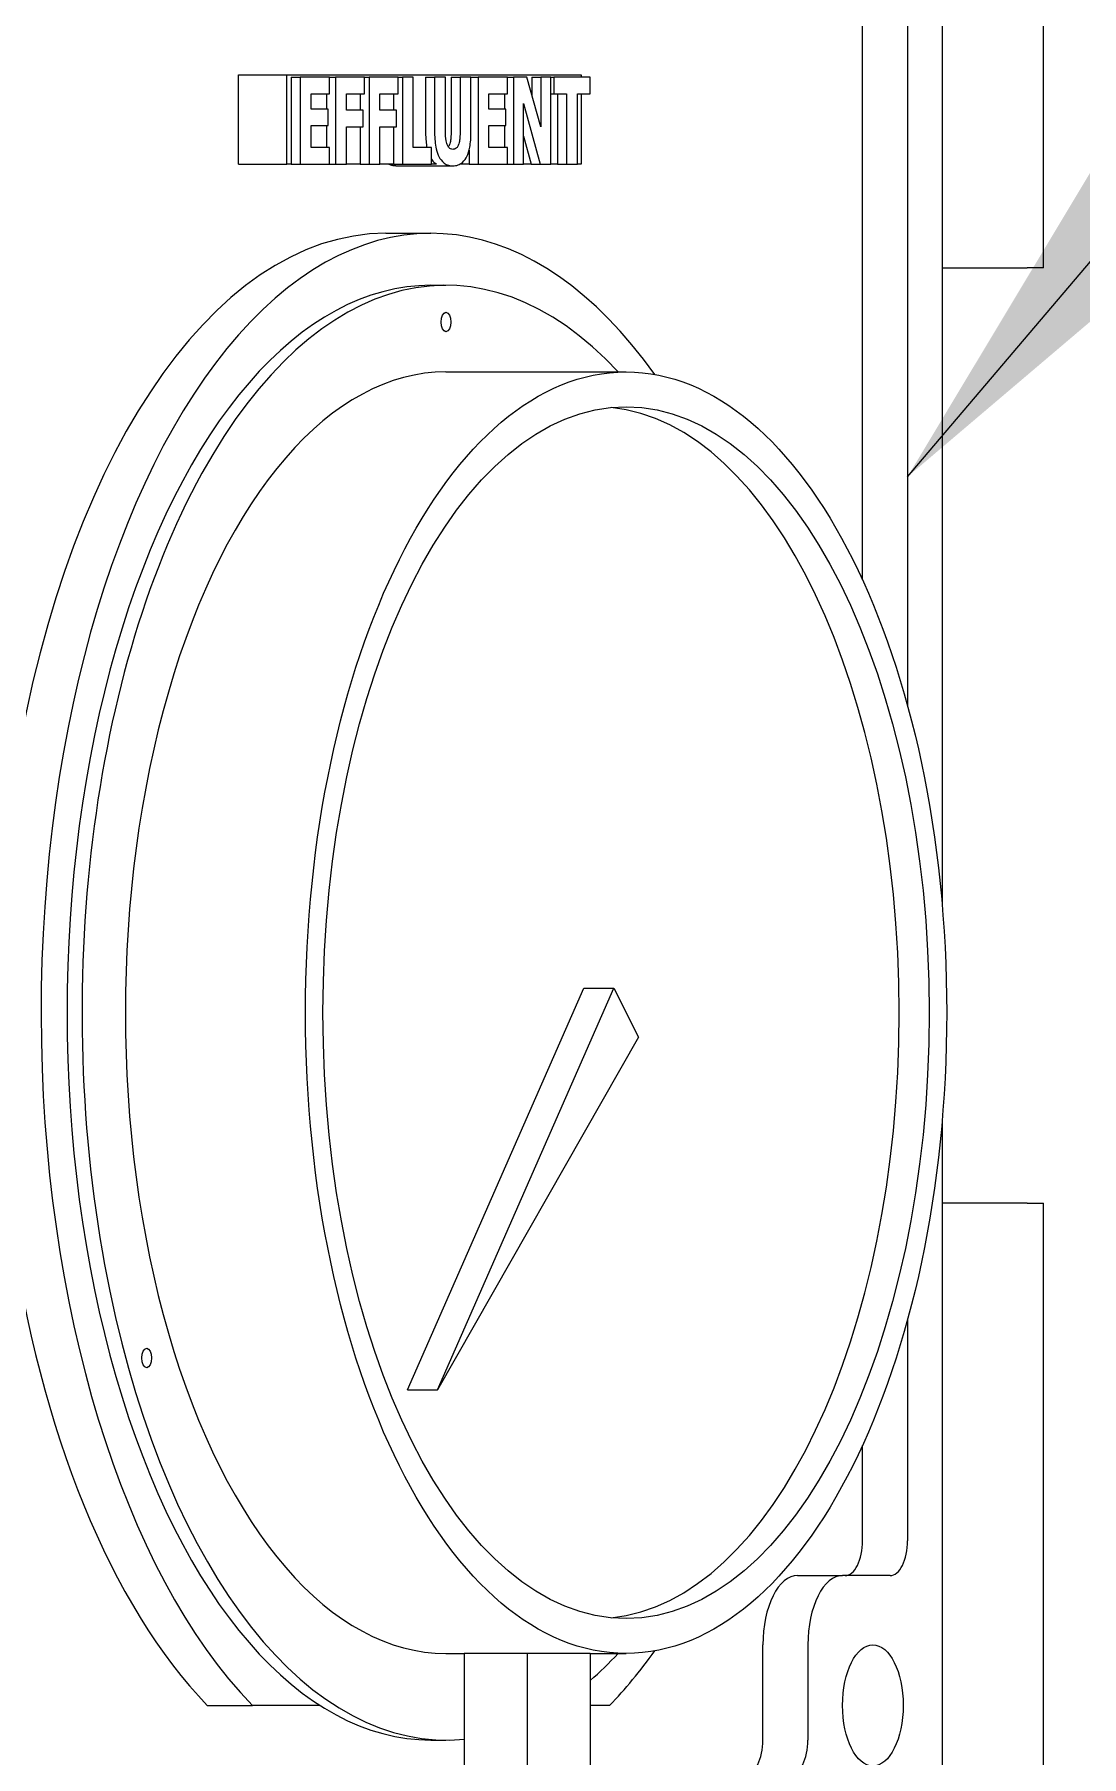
# Model space of a CAD drawing. Header units: inches. Extents: x 20 to 536, y 8 to 344.
# Drawn here: x 295.09 to 298.86, y 120.85 to 127.07 of the extents above; entities that cross this region are included whole.
import ezdxf

# ---------------------------------------------------------------- set-up
doc = ezdxf.new("R2010")
doc.units = ezdxf.units.IN
doc.header["$LTSCALE"] = 16
doc.header["$MEASUREMENT"] = 0
doc.layers.add('Symbol (ANSI)', color=7, linetype='Continuous', lineweight=25)
doc.layers.add('Visible (ANSI)', color=7, linetype='Continuous', lineweight=50)
doc.styles.add('MEMCOR Medium', font='arial.ttf')
doc.dimstyles.new('Default (ANSI)$7', dxfattribs={"dimscale": 16, "dimtxt": 0.15, "dimasz": 0.098425, "dimexe": 0.125, "dimexo": 0.0625, "dimgap": 0.031496, "dimtad": 0, "dimtih": 1, "dimtoh": 1, "dimdec": 4, "dimrnd": 1e-08, "dimzin": 3, "dimdsep": 46, "dimlunit": 5, "dimtxsty": 'MEMCOR Medium', "dimcen": 0.09, "dimdle": 0.393701, "dimclrd": 256, "dimclre": 256, "dimclrt": 256, "dimadec": 0, "dimazin": 1, "dimtfac": 0.8, "dimtofl": 0, "dimtmove": 0, "dimatfit": 3, "dimfxl": 1, "dimfrac": 1, "dimtolj": 1, "dimtzin": 4, "dimlwd": -1, "dimlwe": -1, "dimarcsym": 0})

msp = doc.modelspace()

# ---------------------------------------------------------------- linework, layer by layer
at = {"layer": 'Visible (ANSI)', "linetype": 'Continuous', "lineweight": 18}
for p, q in [((298.726662, 126.225967), (298.726662, 128.725967)), ((298.361203, 128.288467), (298.361203, 123.923328)), ((298.073805, 125.100194), (298.073805, 127.444717)), ((298.236185, 127.444717), (298.236185, 124.64564)), ((295.823805, 126.923432), (295.99701, 126.923432)), ((295.823805, 126.600932), (295.823805, 126.923432)), ((295.99701, 126.923432), (297.05951, 126.923432)), ((295.99701, 126.600932), (295.99701, 126.923432)), ((296.013244, 126.913932), (296.013244, 126.600932)), ((296.013244, 126.913932), (296.04572, 126.913932)), ((296.15149, 126.913932), (296.04572, 126.913932)), ((296.04572, 126.913932), (296.04572, 126.600932)), ((296.15149, 126.913932), (296.1735, 126.913932)), ((296.15149, 126.854325), (296.15149, 126.913932)), ((296.278256, 126.913932), (296.1735, 126.913932)), ((296.1735, 126.913932), (296.1735, 126.600932)), ((296.278256, 126.913932), (296.293924, 126.913932)), ((296.278256, 126.854325), (296.278256, 126.913932)), ((296.39868, 126.913932), (296.293924, 126.913932)), ((296.293924, 126.913932), (296.293924, 126.600932)), ((296.39868, 126.854325), (296.39868, 126.913932)), ((296.39868, 126.913932), (296.414348, 126.913932)), ((296.453663, 126.913932), (296.414348, 126.913932)), ((296.414348, 126.913932), (296.414348, 126.600932)), ((296.453663, 126.660539), (296.453663, 126.913932)), ((296.498111, 126.913932), (296.498111, 126.714059)), ((296.498111, 126.913932), (296.530587, 126.913932)), ((296.569902, 126.913932), (296.530587, 126.913932)), ((296.530587, 126.913932), (296.530587, 126.714059)), ((296.569902, 126.718624), (296.569902, 126.913932)), ((296.589931, 126.913932), (296.589931, 126.718624)), ((296.589931, 126.913932), (296.622407, 126.913932)), ((296.661722, 126.913932), (296.622407, 126.913932)), ((296.622407, 126.913932), (296.622407, 126.718624)), ((296.661722, 126.913932), (296.687282, 126.913932)), ((296.661722, 126.714312), (296.661722, 126.913932)), ((296.793053, 126.913932), (296.687282, 126.913932)), ((296.687282, 126.913932), (296.687282, 126.600932)), ((296.793053, 126.913932), (296.815062, 126.913932)), ((296.793053, 126.854325), (296.793053, 126.913932)), ((296.863255, 126.913932), (296.815062, 126.913932)), ((296.815062, 126.913932), (296.815062, 126.600932)), ((296.913223, 126.734604), (296.863255, 126.913932)), ((296.880747, 126.913932), (296.880747, 126.851155)), ((296.880747, 126.913932), (296.913223, 126.913932)), ((296.949114, 126.913932), (296.913223, 126.913932)), ((296.913223, 126.913932), (296.913223, 126.734604)), ((296.949114, 126.600932), (296.949114, 126.913932)), ((296.949114, 126.913932), (296.96009, 126.913932)), ((297.091986, 126.913932), (296.96009, 126.913932)), ((296.96009, 126.913932), (296.96009, 126.854325)), ((297.05951, 126.923432), (297.05951, 126.913932)), ((297.091986, 126.854325), (297.091986, 126.913932)), ((296.084781, 126.799284), (296.084781, 126.854325)), ((296.084781, 126.854325), (296.15149, 126.854325)), ((296.141024, 126.854325), (296.141024, 126.799284)), ((296.212561, 126.795226), (296.212561, 126.854325)), ((296.212561, 126.854325), (296.278256, 126.854325)), ((296.261448, 126.854325), (296.261448, 126.795226)), ((296.332985, 126.854325), (296.39868, 126.854325)), ((296.332985, 126.795226), (296.332985, 126.854325)), ((296.381872, 126.854325), (296.381872, 126.795226)), ((296.726344, 126.799284), (296.726344, 126.854325)), ((296.726344, 126.854325), (296.793053, 126.854325)), ((296.782586, 126.854325), (296.782586, 126.799284)), ((296.949114, 126.854325), (296.96009, 126.854325)), ((296.96009, 126.854325), (297.006381, 126.854325)), ((296.973905, 126.854325), (296.973905, 126.600932)), ((297.006381, 126.854325), (297.006381, 126.600932)), ((297.045696, 126.600932), (297.045696, 126.854325)), ((297.045696, 126.854325), (297.091986, 126.854325)), ((297.05951, 126.854325), (297.05951, 126.600932)), ((296.146291, 126.799284), (296.084781, 126.799284)), ((296.146291, 126.739677), (296.146291, 126.799284)), ((296.273056, 126.795226), (296.212561, 126.795226)), ((296.273056, 126.735619), (296.273056, 126.795226)), ((296.39348, 126.795226), (296.332985, 126.795226)), ((296.39348, 126.735619), (296.39348, 126.795226)), ((296.787853, 126.799284), (296.726344, 126.799284)), ((296.787853, 126.739677), (296.787853, 126.799284)), ((296.850953, 126.600932), (296.850953, 126.819068)), ((296.850953, 126.819068), (296.911321, 126.600932)), ((296.084781, 126.660539), (296.084781, 126.739677)), ((296.084781, 126.739677), (296.146291, 126.739677)), ((296.141024, 126.739677), (296.141024, 126.660539)), ((296.212561, 126.600932), (296.212561, 126.735619)), ((296.212561, 126.735619), (296.273056, 126.735619)), ((296.261448, 126.735619), (296.261448, 126.600932)), ((296.332985, 126.600932), (296.332985, 126.735619)), ((296.332985, 126.735619), (296.39348, 126.735619)), ((296.381872, 126.735619), (296.381872, 126.600932)), ((296.726344, 126.739677), (296.787853, 126.739677)), ((296.726344, 126.660539), (296.726344, 126.739677)), ((296.782586, 126.739677), (296.782586, 126.660539)), ((296.15149, 126.660539), (296.084781, 126.660539)), ((296.15149, 126.600932), (296.15149, 126.660539)), ((296.518723, 126.660539), (296.453663, 126.660539)), ((296.518723, 126.600932), (296.518723, 126.660539)), ((296.793053, 126.660539), (296.726344, 126.660539)), ((296.793053, 126.600932), (296.793053, 126.660539)), ((296.850953, 126.701718), (296.878845, 126.600932)), ((295.823805, 126.600932), (295.99701, 126.600932)), ((296.013244, 126.600932), (295.99701, 126.600932)), ((296.013244, 126.600932), (296.04572, 126.600932)), ((296.04572, 126.600932), (296.15149, 126.600932)), ((296.15149, 126.600932), (296.1735, 126.600932)), ((296.1735, 126.600932), (296.212561, 126.600932)), ((296.261448, 126.600932), (296.212561, 126.600932)), ((296.261448, 126.600932), (296.293924, 126.600932)), ((296.293924, 126.600932), (296.332985, 126.600932)), ((296.381872, 126.600932), (296.332985, 126.600932)), ((296.381872, 126.600932), (296.414348, 126.600932)), ((296.414348, 126.600932), (296.518723, 126.600932)), ((296.53744, 126.600932), (296.518723, 126.600932)), ((296.654806, 126.600932), (296.622691, 126.600932)), ((296.654806, 126.650728), (296.654806, 126.600932)), ((296.654806, 126.600932), (296.687282, 126.600932)), ((296.687282, 126.600932), (296.793053, 126.600932)), ((296.793053, 126.600932), (296.815062, 126.600932)), ((296.815062, 126.600932), (296.850953, 126.600932)), ((296.878845, 126.600932), (296.850953, 126.600932)), ((296.878845, 126.600932), (296.911321, 126.600932)), ((296.911321, 126.600932), (296.949114, 126.600932)), ((296.973905, 126.600932), (296.949114, 126.600932)), ((296.973905, 126.600932), (297.006381, 126.600932)), ((297.006381, 126.600932), (297.045696, 126.600932)), ((297.05951, 126.600932), (297.045696, 126.600932)), ((296.390473, 126.594338), (296.596154, 126.594338)), ((296.355055, 126.350932), (296.517435, 126.350932)), ((298.361203, 126.225967), (298.668048, 126.225967)), ((298.726662, 126.225967), (298.668048, 126.225967)), ((296.517435, 126.163432), (296.571562, 126.163432)), ((296.571562, 125.850932), (297.221081, 125.850932)), ((296.432205, 122.177188), (297.068633, 123.626821)), ((296.540458, 122.177188), (297.176886, 123.626821)), ((297.068633, 123.626821), (297.176886, 123.626821)), ((297.176886, 123.626821), (297.265275, 123.450044)), ((297.265275, 123.450044), (296.540458, 122.177188)), ((298.361203, 123.153537), (298.361203, 120.788467)), ((298.668048, 122.850967), (298.361203, 122.850967)), ((298.668048, 122.850967), (298.726662, 122.850967)), ((298.726662, 120.350967), (298.726662, 122.850967)), ((298.236185, 122.431225), (298.236185, 121.632217)), ((296.432205, 122.177188), (296.540458, 122.177188)), ((298.073805, 121.632217), (298.073805, 121.976671)), ((297.839448, 121.507217), (298.001828, 121.507217)), ((298.173685, 121.507217), (298.001828, 121.507217)), ((297.714448, 120.913503), (297.714448, 121.257217)), ((297.876828, 121.257217), (297.876828, 120.913503)), ((296.571562, 121.225932), (296.637716, 121.225932)), ((296.864816, 121.225932), (296.637716, 121.225932)), ((296.637716, 121.225932), (296.637716, 120.725932)), ((297.091915, 121.225932), (296.864816, 121.225932)), ((296.864816, 121.225932), (296.864816, 120.725932)), ((297.091915, 121.225932), (297.091915, 120.725932)), ((297.091915, 121.225932), (297.221081, 121.225932)), ((295.710752, 121.038503), (295.873132, 121.038503)), ((296.11713, 121.038503), (295.873132, 121.038503)), ((297.161738, 121.038503), (297.091915, 121.038503)), ((296.517435, 120.913432), (296.571562, 120.913432))]:
    msp.add_line(p, q, dxfattribs=at)
for centre, major_axis, start_param, end_param in [((296.517435, 123.538432), (0, 2.8125), 5.67192986, 8.94884126), ((296.355055, 123.538432), (0, 2.8125), 0, 1.2977393), ((296.571562, 123.538432), (0, -2.625), 2.64866739, 6.33361033), ((296.517435, 123.538432), (0, -2.625), 3.14159265, 6.28318531), ((296.571562, 123.538432), (0, -2.3125), 3.14159265, 6.28318531), ((297.112827, 123.538432), (0, -2.186419), 0.04953189, 3.09206076), ((296.355055, 123.538432), (0, 2.8125), 1.84385335, 2.66565596), ((298.011305, 121.632217), (0, -0.125), 0, 1.57079633), ((298.173685, 121.632217), (0, -0.125), 0, 1.57079633), ((297.839448, 121.257217), (0, 0.25), 0, 1.57079633), ((298.001828, 121.257217), (0, 0.25), 0, 1.57079633), ((296.571562, 123.538432), (0, -2.625), 0.40765708, 0.49292526), ((296.517435, 123.538432), (0, -2.8125), 0.4759367, 0.61125545), ((297.651948, 120.913503), (0, -0.125), 0, 1.57079633), ((297.814328, 120.913503), (0, -0.125), 0, 1.57079633)]:
    msp.add_ellipse(centre, major_axis=major_axis, ratio=0.5, start_param=start_param, end_param=end_param, dxfattribs=at)
for centre, major_axis in [((296.571562, 126.030829), (0, -0.035)), ((297.221081, 123.538432), (0, 2.3125)), ((297.221081, 123.538432), (0, 2.186419)), ((295.492322, 122.292234), (0, -0.035)), ((298.111203, 121.038467), (0, 0.21875))]:
    msp.add_ellipse(centre, major_axis=major_axis, ratio=0.5, dxfattribs=at)
for points, knots in [([(296.498111, 126.714059), (296.498111, 126.703553), (296.498517, 126.692954), (296.500236, 126.67508), (296.501277, 126.667667), (296.502706, 126.660539)], [-0.821877976, -0.821877976, -0.821877976, -0.821877976, -0.654433498, -0.654433498, -0.531830613, -0.531830613, -0.531830613, -0.531830613]), ([(296.530587, 126.714059), (296.530587, 126.703553), (296.530993, 126.692954), (296.532871, 126.673421), (296.534226, 126.664418), (296.538762, 126.644623), (296.542274, 126.634688), (296.550133, 126.619959), (296.555671, 126.611194), (296.574569, 126.596914), (296.585546, 126.594338), (296.596154, 126.594338)], [-0.821877976, -0.821877976, -0.821877976, -0.821877976, -0.654433498, -0.654433498, -0.504909579, -0.504909579, -0.307478412, -0.307478412, -0.16166829, -0.16166829, 0, 0, 0, 0]), ([(296.596154, 126.653945), (296.593531, 126.653945), (296.59086, 126.654368), (296.586075, 126.65641), (296.583913, 126.657867), (296.579806, 126.662295), (296.577971, 126.665247), (296.575061, 126.672291), (296.573434, 126.67736), (296.570423, 126.695701), (296.569902, 126.707629), (296.569902, 126.718624)], [-0.357819749, -0.357819749, -0.357819749, -0.357819749, -0.281802872, -0.281802872, -0.21609433, -0.21609433, -0.146681317, -0.146681317, -0.083787292, -0.083787292, 0, 0, 0, 0]), ([(296.589931, 126.718624), (296.589931, 126.711054), (296.589695, 126.703186), (296.588505, 126.689706), (296.587669, 126.683604), (296.585127, 126.672937), (296.583663, 126.669038), (296.581356, 126.664679), (296.580652, 126.663536), (296.579914, 126.662501)], [-0.217363441, -0.217363441, -0.217363441, -0.217363441, -0.17163752, -0.17163752, -0.134758966, -0.134758966, -0.100390194, -0.100390194, -0.086453699, -0.086453699, -0.086453699, -0.086453699]), ([(296.622407, 126.718624), (296.622407, 126.711054), (296.622171, 126.703186), (296.620981, 126.689706), (296.620145, 126.683604), (296.617603, 126.672937), (296.616139, 126.669038), (296.61256, 126.662277), (296.6103, 126.65959), (296.604135, 126.654908), (296.60008, 126.653945), (296.596154, 126.653945)], [-0.217363441, -0.217363441, -0.217363441, -0.217363441, -0.17163752, -0.17163752, -0.134758966, -0.134758966, -0.100390194, -0.100390194, -0.059831536, -0.059831536, 0, 0, 0, 0]), ([(296.596154, 126.594338), (296.602491, 126.594338), (296.608931, 126.595225), (296.620587, 126.599421), (296.625937, 126.602424), (296.638208, 126.613255), (296.643194, 126.621182), (296.651374, 126.638042), (296.654812, 126.649018), (296.66052, 126.67805), (296.661722, 126.696315), (296.661722, 126.714312)], [-0.433604472, -0.433604472, -0.433604472, -0.433604472, -0.370673963, -0.370673963, -0.316022801, -0.316022801, -0.237534002, -0.237534002, -0.137141706, -0.137141706, 0, 0, 0, 0]), ([(296.518718, 126.618869), (296.521983, 126.614032), (296.526352, 126.608809), (296.533889, 126.603113), (296.535652, 126.601954), (296.53744, 126.600932)], [-0.256125071, -0.256125071, -0.256125071, -0.256125071, -0.16166829, -0.16166829, -0.133487705, -0.133487705, -0.133487705, -0.133487705])]:
    msp.add_open_spline(points, degree=3, knots=knots, dxfattribs=at)
msp.add_open_spline([(296.390473, 126.594338), (296.375774, 126.594338), (296.364235, 126.600932)], degree=2, dxfattribs=at)

# ---------------------------------------------------------------- leaders
at = {"layer": 'Symbol (ANSI)', "annotation_type": 0, "has_hookline": 1, "hookline_direction": 0, "text_width": 23.738064}
msp.add_leader([(298.236185, 125.472423), (303.797898, 132.027641), (305.372701, 132.027641)], dimstyle='Default (ANSI)$7', override={"dimtad": 0}, dxfattribs=at)

doc.saveas('drawing.dxf')
